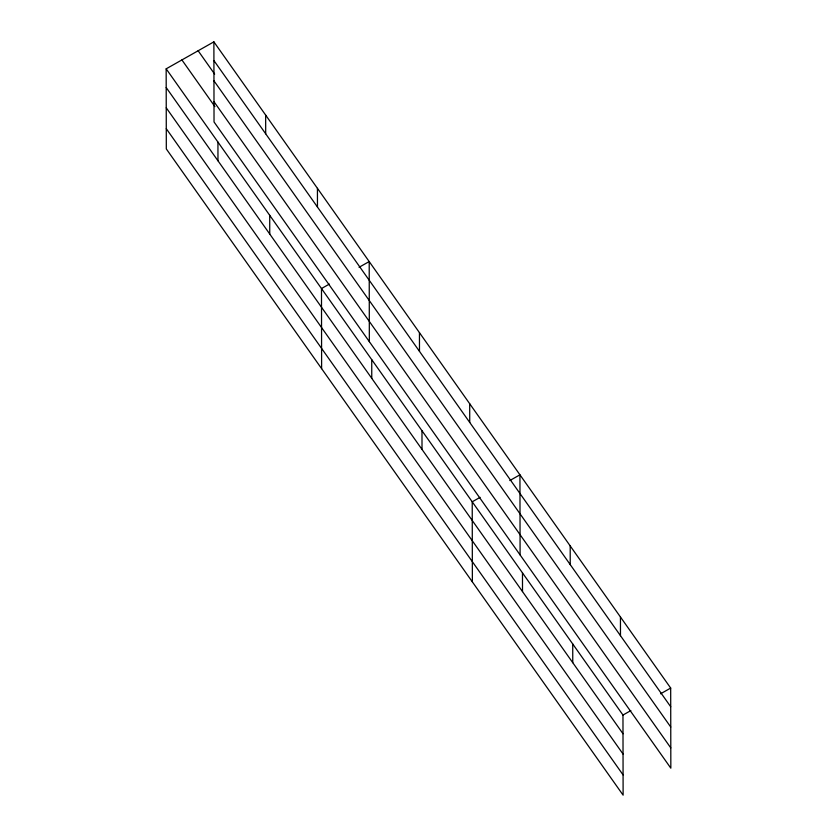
<?xml version="1.0" encoding="UTF-8"?>
<svg xmlns="http://www.w3.org/2000/svg" width="837" height="837" viewBox="0 0 837 837"><rect width="100%" height="100%" fill="white"/><g stroke="black" fill="none" stroke-linecap="round" stroke-linejoin="round"><path stroke-width="1.26" d="M166.165 68.833L622.969 715.049L623.115 795.15L166.312 148.934L166.165 68.833L213.885 41.85L670.688 688.066L670.835 768.167L214.031 121.951L213.885 41.85M329.359 284.088L321.481 288.545L321.617 368.646M359.073 267.285L369.201 261.562L369.337 341.663M480.103 497.345L472.225 501.792L472.371 581.903M509.827 480.543L519.944 474.82L520.091 554.921M622.969 715.049L630.847 710.592M660.571 693.789L670.688 688.066M213.916 60.567L670.73 706.784M198.139 50.754L214.649 74.106M213.958 80.823L670.761 727.039M213.99 101.695L670.793 747.912M181.911 59.929L214.931 106.634M166.197 87.55L623.01 733.767M166.239 107.806L623.042 754.022M166.27 128.678L623.073 774.895M620.447 616.984L620.479 635.702M572.728 643.967L572.759 662.674M570.196 545.902L570.227 564.619M522.476 572.874L522.508 591.592M469.693 403.727L469.735 422.444M421.974 430.71L422.015 449.427M419.452 332.645L419.483 351.362M371.733 359.628L371.764 378.345M317.432 188.325L317.464 207.042M269.713 215.308L269.744 234.025M265.653 115.087L265.695 133.805M217.934 142.07L217.976 160.788"/></g></svg>
